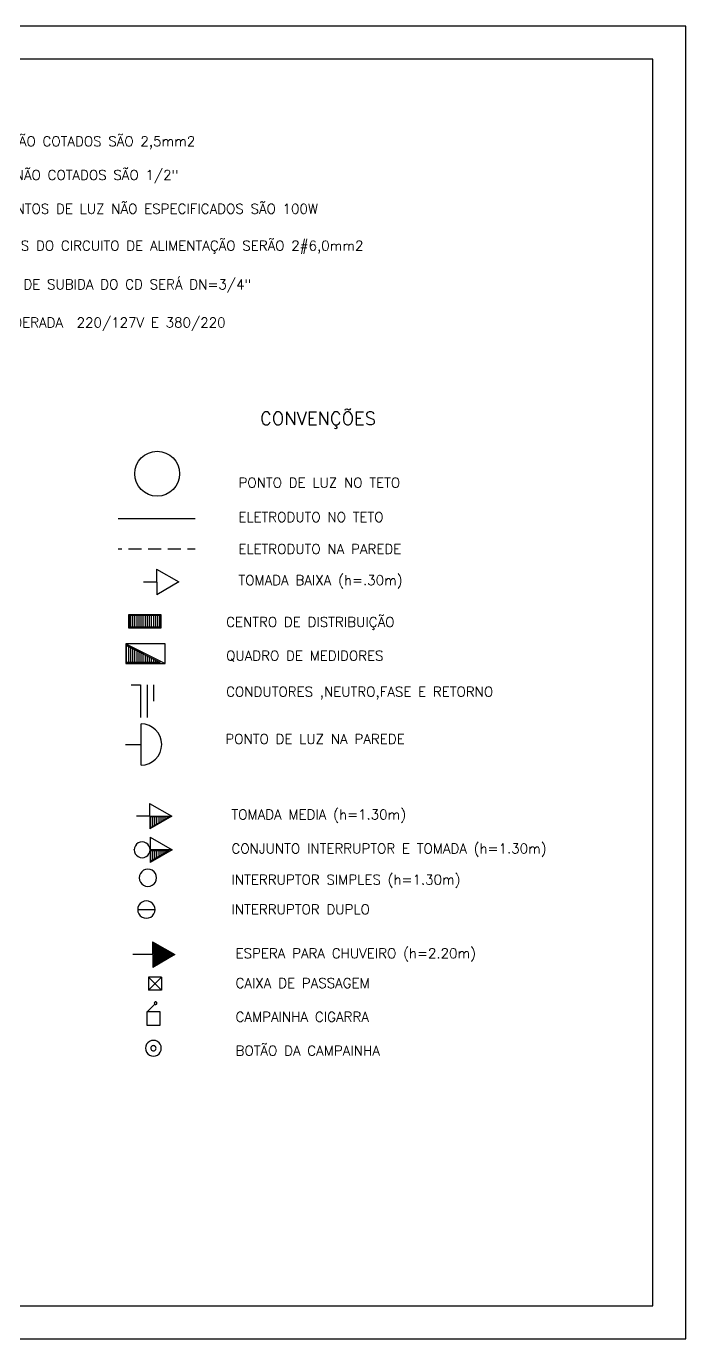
# Model space of a CAD drawing. Extents: x -6702 to 814, y 5971 to 8281.
# Drawn here: x -4263 to -3761, y 5992 to 6992 of the extents above; entities that cross this region are included whole.
import ezdxf

# ---------------------------------------------------------------- set-up
doc = ezdxf.new("R2010")
doc.units = 0
doc.header["$LTSCALE"] = 30
doc.header["$MEASUREMENT"] = 0
doc.linetypes.add('TRACEJAD', pattern=[1, 0.3, -0.4, 0.3])
doc.linetypes.add('TRACOPTO', pattern=[1, 0.3, -0.2, 0, -0.2, 0.3])
for name, color, linetype in [('ELET', 2, 'CONTINUOUS'), ('ELET_1', 2, 'CONTINUOUS'), ('FOLHA', 7, 'CONTINUOUS'), ('HIDRO', 3, 'CONTINUOUS'), ('REG60-100', 1, 'CONTINUOUS')]:
    doc.layers.add(name, color=color, linetype=linetype)
doc.styles.add('REGUA80', font='simplex.shx')

msp = doc.modelspace()

# ---------------------------------------------------------------- linework, layer by layer
at = {"layer": 'ELET', "linetype": 'Continuous', "ltscale": 1.937008}
msp.add_line((-4193.321, 6617.003, -170), (-4134.813, 6617.003, -170), dxfattribs=at)
at = {"layer": 'ELET', "linetype": 'Continuous', "ltscale": 3.937008}
for p, q in [((-4193.321, 6593.901, -170), (-4190.525, 6593.901, -170)), ((-4185.525, 6593.901, -170), (-4175.525, 6593.901, -170)), ((-4170.525, 6593.901, -170), (-4160.525, 6593.901, -170)), ((-4155.525, 6593.901, -170), (-4145.525, 6593.901, -170)), ((-4140.525, 6593.901, -170), (-4134.813, 6593.901, -170)), ((-4164.067, 6568.484, -170), (-4174.067, 6568.484, -170)), ((-4185.482, 6543.667, -170), (-4185.482, 6533.667, -170)), ((-4160.482, 6543.667, -170), (-4185.482, 6543.667, -170)), ((-4184.782, 6543.119, -170), (-4184.782, 6534.367, -170)), ((-4161.097, 6543.119, -170), (-4184.782, 6543.119, -170)), ((-4161.097, 6534.367, -170), (-4161.097, 6543.119, -170)), ((-4160.482, 6533.667, -170), (-4160.482, 6543.667, -170)), ((-4185.482, 6533.667, -170), (-4160.482, 6533.667, -170)), ((-4184.782, 6534.367, -170), (-4161.097, 6534.367, -170)), ((-4187.611, 6521.494, -170), (-4157.611, 6506.494, -170)), ((-4187.611, 6521.494, -170), (-4187.611, 6506.494, -170)), ((-4157.611, 6521.494, -170), (-4187.611, 6521.494, -170)), ((-4186.911, 6507.194, -170), (-4186.911, 6520.072, -170)), ((-4186.911, 6520.072, -170), (-4161.419, 6507.32, -170)), ((-4157.611, 6506.494, -170), (-4157.611, 6521.494, -170)), ((-4187.611, 6506.494, -170), (-4157.611, 6506.494, -170)), ((-4161.419, 6507.32, -170), (-4186.922, 6507.32, -170)), ((-4183.391, 6490.217, -170), (-4176.391, 6490.217, -170)), ((-4176.391, 6490.217, -170), (-4176.391, 6465.217, -170)), ((-4171.391, 6490.217, -170), (-4171.391, 6465.217, -170)), ((-4166.391, 6490.217, -170), (-4166.391, 6477.717, -170)), ((-4169.312, 6390.14, -170), (-4179.312, 6390.14, -170)), ((-4169.312, 6390.14, -170), (-4152.438, 6390.269, -170)), ((-4154.493, 6389.758, -170), (-4168.812, 6389.64, -170)), ((-4168.812, 6381.357, -170), (-4154.493, 6389.758, -170)), ((-4168.812, 6389.64, -170), (-4168.812, 6381.357, -170)), ((-4176.604, 6370.339, -170), (-4178.056, 6369.751, -170)), ((-4175.049, 6370.532, -170), (-4176.604, 6370.339, -170)), ((-4173.498, 6370.315, -170), (-4175.049, 6370.532, -170)), ((-4172.056, 6369.705, -170), (-4173.498, 6370.315, -170)), ((-4181.123, 6364.611, -170), (-4181.095, 6364.639, -170)), ((-4180.879, 6366.13, -170), (-4181.095, 6364.578, -170)), ((-4181.095, 6364.578, -170), (-4180.903, 6363.024, -170)), ((-4180.903, 6363.024, -170), (-4180.315, 6361.572, -170)), ((-4180.268, 6367.572, -170), (-4180.879, 6366.13, -170)), ((-4180.315, 6361.572, -170), (-4179.371, 6360.322, -170)), ((-4179.305, 6368.807, -170), (-4180.268, 6367.572, -170)), ((-4179.371, 6360.322, -170), (-4178.136, 6359.359, -170)), ((-4178.056, 6369.751, -170), (-4179.305, 6368.807, -170)), ((-4172.136, 6359.313, -170), (-4170.886, 6360.257, -170)), ((-4170.82, 6368.742, -170), (-4172.056, 6369.705, -170)), ((-4170.886, 6360.257, -170), (-4169.923, 6361.492, -170)), ((-4169.877, 6367.492, -170), (-4170.82, 6368.742, -170)), ((-4169.923, 6361.492, -170), (-4169.312, 6362.935, -170)), ((-4169.288, 6366.04, -170), (-4169.877, 6367.492, -170)), ((-4169.312, 6362.935, -170), (-4169.096, 6364.486, -170)), ((-4169.096, 6364.486, -170), (-4169.288, 6366.04, -170)), ((-4152.221, 6364.486, -170), (-4169.095, 6364.52, -170)), ((-4168.657, 6355.549, -170), (-4168.599, 6364.016, -170)), ((-4154.415, 6363.907, -170), (-4168.657, 6355.549, -170)), ((-4168.599, 6364.016, -170), (-4154.415, 6363.907, -170)), ((-4178.136, 6359.359, -170), (-4176.693, 6358.749, -170)), ((-4176.693, 6358.749, -170), (-4175.142, 6358.532, -170)), ((-4175.142, 6358.532, -170), (-4173.587, 6358.725, -170)), ((-4173.587, 6358.725, -170), (-4172.136, 6359.313, -170)), ((-4178.161, 6319.102, -170), (-4165.41, 6319.102, -170)), ((-4167.12, 6284.69, -170), (-4182.149, 6284.69, -170)), ((-4170.28, 6267.608, -170), (-4160.28, 6257.608, -170)), ((-4160.28, 6267.608, -170), (-4170.28, 6257.608, -170)), ((-4170.28, 6267.608, -170), (-4170.28, 6257.608, -170)), ((-4160.28, 6267.608, -170), (-4170.28, 6267.608, -170)), ((-4160.28, 6267.608, -170), (-4160.28, 6257.608, -170)), ((-4160.28, 6257.608, -170), (-4170.28, 6257.608, -170)), ((-4171.406, 6240.98, -170), (-4171.406, 6230.98, -170)), ((-4161.406, 6240.98, -170), (-4171.406, 6240.98, -170)), ((-4171.368, 6241.031, -170), (-4165.368, 6247.032, -170)), ((-4165.784, 6247.965, -170), (-4165.818, 6247.707, -170)), ((-4165.818, 6247.707, -170), (-4165.784, 6247.448, -170)), ((-4165.684, 6248.207, -170), (-4165.784, 6247.965, -170)), ((-4165.784, 6247.448, -170), (-4165.684, 6247.207, -170)), ((-4165.525, 6248.414, -170), (-4165.684, 6248.207, -170)), ((-4165.684, 6247.207, -170), (-4165.525, 6247, -170)), ((-4165.318, 6248.573, -170), (-4165.525, 6248.414, -170)), ((-4165.525, 6247, -170), (-4165.318, 6246.841, -170)), ((-4165.077, 6248.672, -170), (-4165.318, 6248.573, -170)), ((-4165.318, 6246.841, -170), (-4165.077, 6246.741, -170)), ((-4164.818, 6248.707, -170), (-4165.077, 6248.672, -170)), ((-4165.077, 6246.741, -170), (-4164.818, 6246.707, -170)), ((-4164.559, 6248.672, -170), (-4164.818, 6248.707, -170)), ((-4164.818, 6246.707, -170), (-4164.559, 6246.741, -170)), ((-4164.318, 6248.573, -170), (-4164.559, 6248.672, -170)), ((-4164.559, 6246.741, -170), (-4164.318, 6246.841, -170)), ((-4164.111, 6248.414, -170), (-4164.318, 6248.573, -170)), ((-4164.318, 6246.841, -170), (-4164.111, 6247, -170)), ((-4163.952, 6248.207, -170), (-4164.111, 6248.414, -170)), ((-4164.111, 6247, -170), (-4163.952, 6247.207, -170)), ((-4163.852, 6247.965, -170), (-4163.952, 6248.207, -170)), ((-4163.952, 6247.207, -170), (-4163.852, 6247.448, -170)), ((-4163.818, 6247.707, -170), (-4163.852, 6247.965, -170)), ((-4163.852, 6247.448, -170), (-4163.818, 6247.707, -170)), ((-4161.406, 6230.98, -170), (-4161.406, 6240.98, -170)), ((-4171.406, 6230.98, -170), (-4161.406, 6230.98, -170)), ((-4172.29, 6214.88, -170), (-4172.495, 6213.327, -170)), ((-4172.495, 6213.327, -170), (-4172.29, 6211.774, -170)), ((-4171.691, 6216.327, -170), (-4172.29, 6214.88, -170)), ((-4172.29, 6211.774, -170), (-4171.691, 6210.327, -170)), ((-4170.738, 6217.57, -170), (-4171.691, 6216.327, -170)), ((-4171.691, 6210.327, -170), (-4170.738, 6209.085, -170)), ((-4169.495, 6218.523, -170), (-4170.738, 6217.57, -170)), ((-4168.048, 6219.123, -170), (-4169.495, 6218.523, -170)), ((-4168.427, 6213.845, -170), (-4168.495, 6213.327, -170)), ((-4168.495, 6213.327, -170), (-4168.427, 6212.81, -170)), ((-4168.227, 6214.327, -170), (-4168.427, 6213.845, -170)), ((-4168.427, 6212.81, -170), (-4168.227, 6212.327, -170)), ((-4167.909, 6214.741, -170), (-4168.227, 6214.327, -170)), ((-4168.227, 6212.327, -170), (-4167.909, 6211.913, -170)), ((-4166.495, 6219.327, -170), (-4168.048, 6219.123, -170)), ((-4167.495, 6215.059, -170), (-4167.909, 6214.741, -170)), ((-4167.909, 6211.913, -170), (-4167.495, 6211.595, -170)), ((-4167.012, 6215.259, -170), (-4167.495, 6215.059, -170)), ((-4167.495, 6211.595, -170), (-4167.012, 6211.396, -170)), ((-4166.495, 6215.327, -170), (-4167.012, 6215.259, -170)), ((-4167.012, 6211.396, -170), (-4166.495, 6211.327, -170)), ((-4164.942, 6219.123, -170), (-4166.495, 6219.327, -170)), ((-4165.977, 6215.259, -170), (-4166.495, 6215.327, -170)), ((-4166.495, 6211.327, -170), (-4165.977, 6211.396, -170)), ((-4165.495, 6215.059, -170), (-4165.977, 6215.259, -170)), ((-4165.977, 6211.396, -170), (-4165.495, 6211.595, -170)), ((-4165.081, 6214.741, -170), (-4165.495, 6215.059, -170)), ((-4165.495, 6211.595, -170), (-4165.081, 6211.913, -170)), ((-4164.763, 6214.327, -170), (-4165.081, 6214.741, -170)), ((-4165.081, 6211.913, -170), (-4164.763, 6212.327, -170)), ((-4163.495, 6218.523, -170), (-4164.942, 6219.123, -170)), ((-4164.563, 6213.845, -170), (-4164.763, 6214.327, -170)), ((-4164.763, 6212.327, -170), (-4164.563, 6212.81, -170)), ((-4164.495, 6213.327, -170), (-4164.563, 6213.845, -170)), ((-4164.563, 6212.81, -170), (-4164.495, 6213.327, -170)), ((-4162.252, 6217.57, -170), (-4163.495, 6218.523, -170)), ((-4161.299, 6216.327, -170), (-4162.252, 6217.57, -170)), ((-4162.252, 6209.085, -170), (-4161.299, 6210.327, -170)), ((-4160.7, 6214.88, -170), (-4161.299, 6216.327, -170)), ((-4161.299, 6210.327, -170), (-4160.7, 6211.774, -170)), ((-4160.495, 6213.327, -170), (-4160.7, 6214.88, -170)), ((-4160.7, 6211.774, -170), (-4160.495, 6213.327, -170)), ((-4170.738, 6209.085, -170), (-4169.495, 6208.131, -170)), ((-4169.495, 6208.131, -170), (-4168.048, 6207.532, -170)), ((-4168.048, 6207.532, -170), (-4166.495, 6207.327, -170)), ((-4166.495, 6207.327, -170), (-4164.942, 6207.532, -170)), ((-4164.942, 6207.532, -170), (-4163.495, 6208.131, -170)), ((-4163.495, 6208.131, -170), (-4162.252, 6209.085, -170))]:
    msp.add_line(p, q, dxfattribs=at)
at = {"layer": 'ELET', "linetype": 'Continuous', "ltscale": 2.214567}
for p, q in [((-4164.142, 6578.227, -170), (-4163.992, 6558.742, -170)), ((-4164.142, 6578.227, -170), (-4147.192, 6568.614, -170)), ((-4147.192, 6568.614, -170), (-4163.992, 6558.742, -170)), ((-4169.387, 6399.882, -170), (-4169.237, 6380.397, -170)), ((-4169.387, 6399.882, -170), (-4152.438, 6390.269, -170)), ((-4152.438, 6390.269, -170), (-4169.237, 6380.397, -170)), ((-4169.096, 6374.229, -170), (-4169.096, 6354.743, -170)), ((-4169.096, 6374.229, -170), (-4152.221, 6364.486, -170)), ((-4152.221, 6364.486, -170), (-4169.096, 6354.743, -170)), ((-4167.195, 6294.433, -170), (-4150.245, 6284.82, -170)), ((-4167.195, 6294.433, -170), (-4167.045, 6274.948, -170)), ((-4166.191, 6293.863, -170), (-4166.049, 6275.533, -170)), ((-4165.186, 6293.294, -170), (-4165.054, 6276.118, -170)), ((-4164.182, 6292.724, -170), (-4164.058, 6276.703, -170)), ((-4163.177, 6292.154, -170), (-4163.063, 6277.288, -170)), ((-4162.173, 6291.585, -170), (-4162.067, 6277.873, -170)), ((-4161.168, 6291.015, -170), (-4161.072, 6278.458, -170)), ((-4160.164, 6290.446, -170), (-4160.076, 6279.043, -170)), ((-4159.16, 6289.876, -170), (-4159.081, 6279.628, -170)), ((-4158.155, 6289.306, -170), (-4158.085, 6280.213, -170)), ((-4157.151, 6288.737, -170), (-4157.09, 6280.798, -170)), ((-4156.146, 6288.167, -170), (-4156.094, 6281.383, -170)), ((-4155.142, 6287.597, -170), (-4155.099, 6281.968, -170)), ((-4154.138, 6287.028, -170), (-4154.103, 6282.553, -170)), ((-4153.133, 6286.458, -170), (-4153.108, 6283.138, -170)), ((-4152.129, 6285.888, -170), (-4152.112, 6283.723, -170)), ((-4151.124, 6285.319, -170), (-4151.117, 6284.308, -170))]:
    msp.add_line(p, q, dxfattribs=at)
at = {"layer": 'ELET', "linetype": 'Continuous', "ltscale": 7.874016}
for p, q in [((-4183.766, 6534.367, -170), (-4183.766, 6543.119, -170)), ((-4182.178, 6534.367, -170), (-4182.178, 6543.119, -170)), ((-4180.591, 6534.367, -170), (-4180.591, 6543.119, -170)), ((-4179.004, 6534.367, -170), (-4179.004, 6543.119, -170)), ((-4177.416, 6534.367, -170), (-4177.416, 6543.119, -170)), ((-4175.829, 6534.367, -170), (-4175.829, 6543.119, -170)), ((-4174.241, 6534.367, -170), (-4174.241, 6543.119, -170)), ((-4172.654, 6534.367, -170), (-4172.654, 6543.119, -170)), ((-4171.066, 6534.367, -170), (-4171.066, 6543.119, -170)), ((-4169.479, 6534.367, -170), (-4169.479, 6543.119, -170)), ((-4167.891, 6534.367, -170), (-4167.891, 6543.119, -170)), ((-4166.304, 6534.367, -170), (-4166.304, 6543.119, -170)), ((-4164.716, 6534.367, -170), (-4164.716, 6543.119, -170)), ((-4163.129, 6534.367, -170), (-4163.129, 6543.119, -170)), ((-4161.541, 6534.367, -170), (-4161.541, 6543.119, -170)), ((-4185.353, 6507.32, -170), (-4185.353, 6519.293, -170)), ((-4183.766, 6507.32, -170), (-4183.766, 6518.499, -170)), ((-4182.178, 6507.32, -170), (-4182.178, 6517.704, -170)), ((-4180.591, 6507.32, -170), (-4180.591, 6516.91, -170)), ((-4179.004, 6507.32, -170), (-4179.004, 6516.116, -170)), ((-4177.416, 6507.32, -170), (-4177.416, 6515.322, -170)), ((-4175.829, 6507.32, -170), (-4175.829, 6514.528, -170)), ((-4174.241, 6507.32, -170), (-4174.241, 6513.734, -170)), ((-4172.654, 6507.32, -170), (-4172.654, 6512.94, -170)), ((-4171.066, 6507.32, -170), (-4171.066, 6512.146, -170)), ((-4169.479, 6507.32, -170), (-4169.479, 6511.352, -170)), ((-4167.891, 6507.32, -170), (-4167.891, 6510.557, -170)), ((-4166.304, 6507.32, -170), (-4166.304, 6509.763, -170)), ((-4164.716, 6507.32, -170), (-4164.716, 6508.969, -170)), ((-4163.129, 6507.32, -170), (-4163.129, 6508.175, -170)), ((-4161.541, 6507.32, -170), (-4161.541, 6507.381, -170)), ((-4168.571, 6355.6, -170), (-4168.571, 6364.016, -170)), ((-4166.983, 6356.532, -170), (-4166.983, 6364.004, -170)), ((-4165.396, 6357.463, -170), (-4165.396, 6363.992, -170)), ((-4163.808, 6358.395, -170), (-4163.808, 6363.979, -170)), ((-4162.221, 6359.327, -170), (-4162.221, 6363.967, -170)), ((-4160.633, 6360.258, -170), (-4160.633, 6363.955, -170)), ((-4159.046, 6361.19, -170), (-4159.046, 6363.943, -170)), ((-4157.458, 6362.121, -170), (-4157.458, 6363.93, -170)), ((-4155.871, 6363.053, -170), (-4155.871, 6363.918, -170))]:
    msp.add_line(p, q, dxfattribs=at)
at = {"layer": 'ELET', "linetype": 'Continuous', "ltscale": 39.370079}
msp.add_line((-4175.954, 6429.032), (-4175.954, 6460.509), dxfattribs=at)
at = {"layer": 'ELET', "linetype": 'TRACOPTO', "ltscale": 7.874016}
for p, q in [((-4168.571, 6381.498, -170), (-4168.571, 6389.642, -170)), ((-4166.983, 6382.43, -170), (-4166.983, 6389.655, -170)), ((-4165.396, 6383.361, -170), (-4165.396, 6389.668, -170)), ((-4163.808, 6384.292, -170), (-4163.808, 6389.681, -170)), ((-4162.221, 6385.224, -170), (-4162.221, 6389.694, -170)), ((-4160.633, 6386.155, -170), (-4160.633, 6389.707, -170)), ((-4159.046, 6387.087, -170), (-4159.046, 6389.72, -170)), ((-4157.458, 6388.018, -170), (-4157.458, 6389.733, -170)), ((-4155.871, 6388.95, -170), (-4155.871, 6389.746, -170))]:
    msp.add_line(p, q, dxfattribs=at)
at = {"layer": 'ELET', "linetype": 'Continuous', "ltscale": 4.330709}
for p, q in [((-4177.106, 6344.891, -357), (-4177.332, 6343.183, -357)), ((-4177.332, 6343.183, -357), (-4177.106, 6341.475, -357)), ((-4176.448, 6346.483, -357), (-4177.106, 6344.891, -357)), ((-4177.106, 6341.475, -357), (-4176.448, 6339.883, -357)), ((-4175.398, 6347.85, -357), (-4176.448, 6346.483, -357)), ((-4174.031, 6348.899, -357), (-4175.398, 6347.85, -357)), ((-4172.44, 6349.558, -357), (-4174.031, 6348.899, -357)), ((-4170.732, 6349.783, -357), (-4172.44, 6349.558, -357)), ((-4169.023, 6349.558, -357), (-4170.732, 6349.783, -357)), ((-4167.432, 6348.899, -357), (-4169.023, 6349.558, -357)), ((-4166.065, 6347.85, -357), (-4167.432, 6348.899, -357)), ((-4165.016, 6346.483, -357), (-4166.065, 6347.85, -357)), ((-4164.357, 6344.891, -357), (-4165.016, 6346.483, -357)), ((-4165.016, 6339.883, -357), (-4164.357, 6341.475, -357)), ((-4164.132, 6343.183, -357), (-4164.357, 6344.891, -357)), ((-4164.357, 6341.475, -357), (-4164.132, 6343.183, -357)), ((-4176.448, 6339.883, -357), (-4175.398, 6338.517, -357)), ((-4175.445, 6338.52, -357), (-4175.445, 6338.564, -357)), ((-4175.398, 6338.517, -357), (-4174.031, 6337.468, -357)), ((-4174.031, 6337.468, -357), (-4172.44, 6336.808, -357)), ((-4172.44, 6336.808, -357), (-4170.732, 6336.583, -357)), ((-4170.732, 6336.583, -357), (-4169.023, 6336.808, -357)), ((-4169.023, 6336.808, -357), (-4167.432, 6337.468, -357)), ((-4167.432, 6337.468, -357), (-4166.065, 6338.517, -357)), ((-4166.065, 6338.517, -357), (-4165.016, 6339.883, -357)), ((-4178.256, 6320.697, -357), (-4178.482, 6318.989, -357)), ((-4177.597, 6322.289, -357), (-4178.256, 6320.697, -357)), ((-4176.549, 6323.656, -357), (-4177.597, 6322.289, -357)), ((-4175.182, 6324.705, -357), (-4176.549, 6323.656, -357)), ((-4173.59, 6325.364, -357), (-4175.182, 6324.705, -357)), ((-4171.882, 6325.589, -357), (-4173.59, 6325.364, -357)), ((-4170.173, 6325.364, -357), (-4171.882, 6325.589, -357)), ((-4168.582, 6324.705, -357), (-4170.173, 6325.364, -357)), ((-4167.215, 6323.656, -357), (-4168.582, 6324.705, -357)), ((-4166.166, 6322.289, -357), (-4167.215, 6323.656, -357)), ((-4165.507, 6320.697, -357), (-4166.166, 6322.289, -357)), ((-4165.282, 6318.989, -357), (-4165.507, 6320.697, -357)), ((-4178.482, 6318.989, -357), (-4178.256, 6317.281, -357)), ((-4178.256, 6317.281, -357), (-4177.598, 6315.689, -357)), ((-4177.598, 6315.689, -357), (-4176.549, 6314.322, -357)), ((-4176.595, 6314.326, -357), (-4176.595, 6314.369, -357)), ((-4176.549, 6314.322, -357), (-4175.182, 6313.273, -357)), ((-4175.182, 6313.273, -357), (-4173.59, 6312.614, -357)), ((-4173.59, 6312.614, -357), (-4171.882, 6312.389, -357)), ((-4171.882, 6312.389, -357), (-4170.173, 6312.614, -357)), ((-4170.173, 6312.614, -357), (-4168.582, 6313.273, -357)), ((-4168.582, 6313.273, -357), (-4167.215, 6314.322, -357)), ((-4167.215, 6314.322, -357), (-4166.166, 6315.689, -357)), ((-4166.166, 6315.689, -357), (-4165.507, 6317.281, -357)), ((-4165.507, 6317.281, -357), (-4165.282, 6318.989, -357))]:
    msp.add_line(p, q, dxfattribs=at)
at = {"layer": 'ELET', "linetype": 'Continuous', "ltscale": 5.11811}
msp.add_circle((-4163.642, 6651.07, -272), 17.077, dxfattribs=at)
at = {"layer": 'ELET', "linetype": 'Continuous', "ltscale": 39.370079}
msp.add_arc((-4175.954, 6444.77), 15.739, 270, 90, dxfattribs=at)
at = {"layer": 'ELET_1', "linetype": 'TRACEJAD', "ltscale": 3.937008}
msp.add_line((-4187.805, 6444.77), (-4175.954, 6444.77), dxfattribs=at)
at = {"layer": 'FOLHA', "color": 1}
for p, q in [((-3761.021, 6991.993), (-5129.682, 6991.993)), ((-3761.021, 5992.008), (-3761.021, 6991.993)), ((-5129.682, 5992.008), (-3761.021, 5992.008))]:
    msp.add_line(p, q, dxfattribs=at)
at = {"layer": 'FOLHA'}
for p, q in [((-3786.021, 6966.993), (-5004.682, 6966.993)), ((-3786.021, 6017.008), (-3786.021, 6966.993)), ((-5004.682, 6017.008), (-3786.021, 6017.008))]:
    msp.add_line(p, q, dxfattribs=at)
at = {"layer": 'HIDRO'}
msp.add_line((-4150.245, 6284.82, -170), (-4167.045, 6274.948, -170), dxfattribs=at)

# ---------------------------------------------------------------- texts
at = {"layer": 'REG60-100', "style": 'REGUA80'}
for s, p in [('A-CONDUTORES NÃO COTADOS SÃO 2,5mm2', (-4361.578, 6900.592, -170)), ('B-ELETRODUTOS NÃO COTADOS SÃO 1/2"', (-4361.578, 6874.878, -170)), ('C-TOMADAS E PONTOS DE LUZ NÃO ESPECIFICADOS SÃO 100W', (-4361.578, 6849.164, -170)), ('D-OS CONDUTORES DO CIRCUITO DE ALIMENTAÇÃO SERÃO 2#6,0mm2', (-4361.069, 6821.087, -170)), ('E-O ELETRODUTO DE SUBIDA DO CD SERÁ DN=3/4"', (-4360.029, 6791.548, -170)), ('F-TENSÃO CONSIDERADA  220/127V E 380/220', (-4360.029, 6762.519, -170)), ('PONTO DE LUZ NO TETO', (-4101.696, 6640.519, -170)), ('ELETRODUTO NO TETO', (-4101.816, 6614.233, -170)), ('ELETRODUTO NA PAREDE', (-4101.816, 6589.904, -170)), ('TOMADA BAIXA (h=.30m)', (-4101.696, 6566.196, -170)), ('CENTRO DE DISTRIBUIÇÃO', (-4111.144, 6534.358, -170)), ('QUADRO DE MEDIDORES', (-4111.144, 6508.643, -170)), ('CONDUTORES ,NEUTRO,FASE E RETORNO', (-4111.144, 6481.21, -170)), ('PONTO DE LUZ NA PAREDE', (-4111.728, 6445.192, -170)), ('TOMADA MEDIA (h=1.30m)', (-4107.061, 6387.673, -170)), ('CONJUNTO INTERRUPTOR E TOMADA (h=1.30m)', (-4107.061, 6361.748, -170)), ('INTERRUPTOR SIMPLES (h=1.30m)', (-4107.061, 6338.087, -170)), ('INTERRUPTOR DUPLO', (-4107.061, 6315.373, -170)), ('ESPERA PARA CHUVEIRO (h=2.20m)', (-4103.952, 6281.932, -170)), ('CAIXA DE PASSAGEM', (-4103.952, 6259.217, -170)), ('CAMPAINHA CIGARRA', (-4103.952, 6233.503, -170)), ('BOTÃO DA CAMPAINHA', (-4103.952, 6207.789, -170))]:
    msp.add_text(s, height=7.5, dxfattribs=at).set_placement(p)
at = {"layer": 'REG60-100', "linetype": 'Continuous', "ltscale": 3.937008, "style": 'REGUA80'}
msp.add_text('CONVENÇÕES', height=10, dxfattribs=at).set_placement((-4085.256, 6688.223, -170))

doc.saveas('drawing.dxf')
